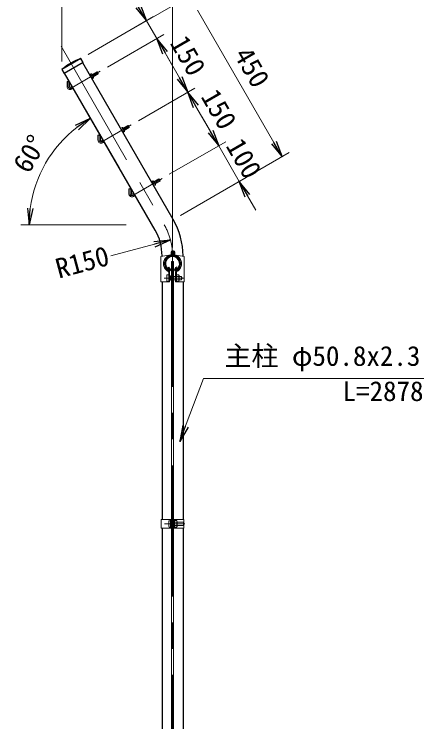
# Model space of a CAD drawing. Units: millimetres, scale not verified. Extents: x -4200 to 4200, y -2970 to 2970.
# Drawn here: x -308 to 686, y 330 to 2046 of the extents above; entities that cross this region are included whole.
import ezdxf
from ezdxf.enums import TextEntityAlignment as Align

# ---------------------------------------------------------------- set-up
doc = ezdxf.new("R2010")
doc.units = ezdxf.units.MM
doc.header["$LTSCALE"] = 10
doc.linetypes.add('USER1', pattern=[50.8, 31.75, -6.35, 6.35, -6.35])
for name, color, linetype, lineweight in [('0-1_D-BMK', 2, 'USER1', 13), ('0-2_D-STR1', 1, 'Continuous', 25), ('0-3_D-STR-DIM', 7, 'Continuous', 13), ('0-A_D-STR3', 3, 'Continuous', 13), ('0-B_D-STR-TXT', 7, 'Continuous', 13)]:
    doc.layers.add(name, color=color, linetype=linetype, lineweight=lineweight)
doc.layers.add('0-4_0', color=7, linetype='Continuous')
doc.styles.add('ＭＳ ゴシック', font='')
doc.styles.get('ＭＳ ゴシック').set_extended_font_data('MS Gothic')

# ---------------------------------------------------------------- blocks, each defined once
blk = doc.blocks.new('_Open')
at = {"layer": '0-4_0'}
blk.add_line((-10, 1.667), (0, 0), dxfattribs=at)
blk.add_lwpolyline([(-10, -1.667), (0, 0), (-10, 0)], dxfattribs=at)

msp = doc.modelspace()

# ---------------------------------------------------------------- linework, layer by layer
at = {"layer": '0-1_D-BMK'}
for p, q in [((-193.57, 1968.01), (56.43, 1535)), ((-169.64, 1866.35), (-98.66, 1907.34)), ((-176.38, 1870.25), (-176.38, 1887.45)), ((-94.64, 1736.45), (-23.66, 1777.43)), ((-101.38, 1740.35), (-101.38, 1757.54)), ((-19.64, 1606.55), (51.34, 1647.53)), ((-26.38, 1610.44), (-26.38, 1627.64)), ((76.53, 1460), (76.53, -920)), ((56.2, 1406), (105.08, 1406)), ((57.25, 810.01), (106.13, 810.01))]:
    msp.add_line(p, q, dxfattribs=at)
for centre, radius, start, end in [((-171.89, 1870.25), 4.5, 180, 300), ((-96.89, 1740.35), 4.5, 180, 300), ((-21.89, 1610.44), 4.5, 180, 300), ((-73.47, 1460), 150, 0, 30)]:
    msp.add_arc(centre, radius, start, end, dxfattribs=at)
at = {"layer": '0-2_D-STR1'}
for p, q in [((-145.53, 1938.01), (-191.6, 1911.41)), ((-140.03, 1928.49), (-186.1, 1901.89)), ((-140.03, 1928.49), (-145.53, 1938.01)), ((78.43, 1547.7), (-141.07, 1927.89)), ((-191.6, 1911.41), (-186.1, 1901.89)), ((34.43, 1522.3), (-185.07, 1902.49)), ((51.13, 1458.67), (51.13, 1460)), ((101.93, 1458.67), (101.93, 1460)), ((66.35, 1431.75), (67.73, 1432.55)), ((69.85, 1425.67), (66.35, 1431.75)), ((71.24, 1426.47), (67.73, 1432.55)), ((81.81, 1426.47), (85.32, 1432.55)), ((83.2, 1425.67), (86.71, 1431.75)), ((86.71, 1431.75), (85.32, 1432.55)), ((51.13, 1397), (51.13, 820.51)), ((101.93, 1397), (101.93, 820.51)), ((51.13, 799.51), (51.13, 170.51)), ((101.93, 799.51), (101.93, 170.51))]:
    msp.add_line(p, q, dxfattribs=at)
for centre, radius, start, end in [((-110.35, 1823.88), 119.43, 107.13052, 132.86948), ((-73.47, 1460), 175.4, 0, 30), ((-73.47, 1460), 124.6, 0, 30), ((76.53, 1441), 19.05, 294.32478, 245.67522), ((76.53, 1441), 17.45, 294.32478, 245.67522), ((69.51, 1425.47), 2, 245.67522, 30), ((69.51, 1425.47), 0.401, 245.67522, 30), ((83.55, 1425.47), 2, 150, 294.32478), ((83.55, 1425.47), 0.401, 150, 294.32478)]:
    msp.add_arc(centre, radius, start, end, dxfattribs=at)
at = {"layer": '0-3_D-STR-DIM'}
for p, q in [((-191.6, 1931.41), (-191.6, 2260)), ((76.53, 1480), (76.53, 2260)), ((-128.21, 1948.01), (134.65, 2099.77)), ((137.33, 2055.13), (322.33, 1734.7)), ((-128.21, 1948.01), (30.72, 2039.77)), ((13.4, 2029.77), (38.4, 1986.47)), ((-81.34, 1917.34), (55.72, 1996.47)), ((-81.34, 1917.34), (55.72, 1996.47)), ((58.4, 1951.83), (78.4, 1917.19)), ((58.4, 1951.83), (93.4, 1891.21)), ((-6.34, 1787.43), (130.72, 1866.57)), ((-6.34, 1787.43), (130.72, 1866.57)), ((133.4, 1821.93), (168.4, 1761.31)), ((-52.26, 1672.47), (-132.15, 1810.83)), ((168.4, 1761.31), (148.4, 1795.95)), ((68.66, 1657.53), (205.72, 1736.66)), ((68.66, 1657.53), (205.72, 1736.66)), ((188.4, 1726.66), (238.4, 1640.06)), ((95.75, 1557.7), (359.65, 1710.06)), ((95.75, 1557.7), (255.72, 1650.06)), ((258.4, 1605.42), (278.4, 1570.78)), ((-36.27, 1535), (-291.39, 1535)), ((-73.47, 1460), (69.49, 1498.31))]:
    msp.add_line(p, q, dxfattribs=at)
msp.add_arc((27.1, 1535), 298.5, 127.68365, 172.31635, dxfattribs=at)
at = {"layer": '0-A_D-STR3'}
for p, q in [((-118.74, 1899.21), (-106.71, 1906.15)), ((-118.44, 1898.69), (-105.89, 1905.93)), ((-106.71, 1906.15), (-103.71, 1900.96)), ((-106.71, 1906.15), (-105.89, 1905.93)), ((-105.89, 1905.93), (-103.49, 1901.78)), ((-124.45, 1899.09), (-120.64, 1901.29)), ((-124.45, 1899.09), (-118.7, 1889.13)), ((-119.2, 1898.8), (-123.01, 1896.6)), ((-116.32, 1893.82), (-120.13, 1891.62)), ((-119.41, 1900.37), (-115.04, 1892.8)), ((-118.7, 1889.13), (-114.89, 1891.33)), ((-116.04, 1894.53), (-103.49, 1901.78)), ((-115.74, 1894.01), (-103.71, 1900.96)), ((-103.49, 1901.78), (-103.71, 1900.96)), ((-179.38, 1870.25), (-179.38, 1882.25)), ((-173.38, 1882.25), (-179.38, 1882.25)), ((-173.38, 1870.43), (-173.38, 1882.25)), ((-171.14, 1868.95), (-167.07, 1871.31)), ((-168.14, 1863.76), (-164.07, 1866.11)), ((-49.45, 1769.19), (-45.64, 1771.39)), ((-49.45, 1769.19), (-43.7, 1759.23)), ((-44.2, 1768.9), (-48.01, 1766.7)), ((-44.41, 1770.47), (-40.04, 1762.9)), ((-43.74, 1769.3), (-31.71, 1776.25)), ((-43.44, 1768.78), (-30.89, 1776.03)), ((-41.04, 1764.63), (-28.49, 1771.87)), ((-40.74, 1764.11), (-28.71, 1771.05)), ((-31.71, 1776.25), (-28.71, 1771.05)), ((-31.71, 1776.25), (-30.89, 1776.03)), ((-30.89, 1776.03), (-28.49, 1771.87)), ((-28.49, 1771.87), (-28.71, 1771.05)), ((-104.38, 1740.35), (-104.38, 1752.35)), ((-98.38, 1752.35), (-104.38, 1752.35)), ((-98.38, 1740.53), (-98.38, 1752.35)), ((-41.32, 1763.92), (-45.13, 1761.72)), ((-43.7, 1759.23), (-39.89, 1761.43)), ((-96.14, 1739.05), (-92.07, 1741.4)), ((-93.14, 1733.85), (-89.07, 1736.21)), ((25.55, 1639.28), (29.36, 1641.48)), ((25.55, 1639.28), (31.3, 1629.32)), ((30.8, 1638.99), (26.99, 1636.79)), ((33.68, 1634.01), (29.87, 1631.81)), ((30.59, 1640.56), (34.96, 1632.99)), ((31.26, 1639.4), (43.29, 1646.35)), ((31.3, 1629.32), (35.11, 1631.52)), ((31.56, 1638.88), (44.11, 1646.13)), ((33.96, 1634.72), (46.51, 1641.97)), ((34.26, 1634.2), (46.29, 1641.15)), ((43.29, 1646.35), (46.29, 1641.15)), ((43.29, 1646.35), (44.11, 1646.13)), ((44.11, 1646.13), (46.51, 1641.97)), ((46.51, 1641.97), (46.29, 1641.15)), ((-29.38, 1610.44), (-29.38, 1622.44)), ((-23.38, 1622.44), (-29.38, 1622.44)), ((-23.38, 1610.63), (-23.38, 1622.44)), ((-21.14, 1609.15), (-17.07, 1611.5)), ((-18.14, 1603.95), (-14.07, 1606.3)), ((47.98, 1458.09), (72.42, 1462.61)), ((73.23, 1463.59), (73.23, 1469)), ((75.53, 1463.59), (75.53, 1469)), ((76.53, 1472.3), (78.83, 1472.3)), ((76.53, 1470), (78.83, 1470)), ((77.53, 1463.59), (77.53, 1468.5)), ((77.53, 1468.5), (79.83, 1468.5)), ((79.83, 1463.59), (79.83, 1469)), ((79.83, 1463.59), (82.13, 1463.59)), ((105.08, 1458.09), (80.64, 1462.61)), ((82.13, 1463.59), (82.13, 1469)), ((47.98, 1397), (47.98, 1458.09)), ((74.28, 1446), (74.28, -461)), ((74.28, 1446), (78.78, 1446)), ((78.78, 1446), (78.78, -461)), ((105.08, 1397), (105.08, 1458.09)), ((62.43, 1399.5), (62.43, 1412.5)), ((67.23, 1397), (67.23, 1419.83)), ((69.53, 1397), (69.53, 1419.83)), ((71.23, 1411.32), (69.53, 1411.32)), ((71.23, 1400.68), (71.23, 1411.32)), ((71.23, 1410), (74.28, 1410)), ((78.78, 1410), (83.53, 1410)), ((83.53, 1397), (83.53, 1419.83)), ((85.83, 1397), (85.83, 1419.83)), ((91.33, 1414.1), (85.83, 1414.1)), ((91.33, 1410.05), (85.83, 1410.05)), ((92.33, 1400.08), (92.33, 1412.04)), ((92.33, 1410), (98.23, 1410)), ((98.23, 1402), (98.23, 1410)), ((47.98, 1397), (69.53, 1397)), ((71.23, 1400.68), (69.53, 1400.68)), ((71.23, 1402), (74.28, 1402)), ((78.78, 1402), (83.53, 1402)), ((83.53, 1397), (105.08, 1397)), ((91.33, 1401.95), (85.83, 1401.95)), ((91.33, 1397.9), (85.83, 1397.9)), ((92.33, 1402), (98.23, 1402)), ((48.83, 820.51), (74.28, 820.51)), ((67.18, 816.51), (67.18, 803.51)), ((71.98, 820.51), (71.98, 799.51)), ((71.98, 818.01), (71.98, 802.01)), ((71.98, 816.21), (71.98, 803.81)), ((78.78, 820.51), (104.23, 820.51)), ((81.08, 820.51), (81.08, 799.51)), ((86.58, 818.11), (81.08, 818.11)), ((81.08, 818.11), (81.08, 801.91)), ((81.08, 816.21), (81.08, 803.81)), ((86.58, 814.06), (81.08, 814.06)), ((87.58, 815.92), (87.58, 803.97)), ((87.58, 814.01), (102.98, 814.01)), ((102.98, 814.01), (102.98, 806.01)), ((104.23, 820.51), (104.23, 799.51)), ((78.78, 799.51), (104.23, 799.51)), ((86.58, 805.96), (81.08, 805.96)), ((86.58, 801.91), (81.08, 801.91)), ((87.58, 806.01), (102.98, 806.01))]:
    msp.add_line(p, q, dxfattribs=at)
msp.add_lwpolyline([(48.83, 820.51), (48.83, 799.51), (74.28, 799.51)], dxfattribs=at)
for centre, radius, start, end in [((-121.15, 1899.33), 2.02, 344.67516, 75.32484), ((-123.47, 1893.02), 7.19, 6.42363, 53.57637), ((-116.83, 1891.87), 2.02, 344.56354, 75.43646), ((-171.89, 1870.25), 7.5, 180, 300), ((-171.89, 1870.25), 1.5, 173, 300), ((-46.15, 1769.43), 2.02, 344.67516, 75.32484), ((-48.47, 1763.11), 7.19, 6.42363, 53.57637), ((-41.83, 1761.96), 2.02, 344.56354, 75.43646), ((-96.89, 1740.35), 7.5, 180, 300), ((-96.89, 1740.35), 1.5, 173, 300), ((28.85, 1639.53), 2.02, 344.67516, 75.32484), ((26.53, 1633.21), 7.19, 6.42363, 53.57637), ((33.17, 1632.06), 2.02, 344.56354, 75.43646), ((-21.89, 1610.44), 7.5, 180, 300), ((-21.89, 1610.44), 1.5, 173, 300), ((76.53, 1441), 22, 100.77522, 241.9116), ((76.53, 1441), 19.7, 100.77522, 241.9116), ((72.23, 1463.59), 1, 280.77522, 0), ((72.23, 1463.59), 3.3, 280.77522, 0), ((76.53, 1469), 3.3, 90, 180), ((76.53, 1469), 1, 90, 180), ((80.83, 1463.59), 3.3, 180, 259.22478), ((78.83, 1469), 3.3, 0, 90), ((78.83, 1469), 1, 0, 90), ((80.83, 1463.59), 1, 180, 259.22478), ((76.53, 1441), 19.7, 298.0884, 79.22478), ((76.53, 1441), 22, 298.0884, 79.22478), ((65.23, 1419.83), 2, 0, 61.9116), ((65.23, 1419.83), 4.3, 0, 61.9116), ((87.83, 1419.83), 4.3, 118.0884, 180), ((87.83, 1419.83), 2, 118.0884, 180), ((89.78, 1412.07), 2.55, 307.42505, 52.57495), ((83.63, 1406), 8.7, 332.26063, 27.73937), ((90.73, 1406), 8.5, 331.92751, 28.07249), ((89.79, 1399.92), 2.54, 307.21089, 52.78911), ((85.04, 816.08), 2.54, 307.21089, 52.78911), ((78.88, 810.01), 8.7, 332.26063, 27.73937), ((95.48, 810.01), 8.5, 331.92751, 28.07249), ((85.03, 803.93), 2.55, 307.42505, 52.57495)]:
    msp.add_arc(centre, radius, start, end, dxfattribs=at)
for centre, start_param, end_param in [((67.23, 1412.5), 1.5707963, 3.1415927), ((67.23, 1399.5), 3.1415927, 4.712389), ((71.98, 816.51), 1.5707963, 3.1415927), ((71.98, 803.51), 3.1415927, 4.712389)]:
    msp.add_ellipse(centre, major_axis=(4.8, 0), ratio=0.3125, start_param=start_param, end_param=end_param, dxfattribs=at)
at = {"layer": '0-B_D-STR-TXT'}
msp.add_lwpolyline([(685.98, 1162.83), (151.3, 1162.83), (94.61, 1011.48)], dxfattribs=at)

# ---------------------------------------------------------------- block references
at = {"layer": '0-3_D-STR-DIM', "xscale": 4, "yscale": 4}
for p, rotation in [((13.4, 2029.77), 300), ((38.4, 1986.47), 120), ((38.4, 1986.47), 120), ((113.4, 1856.57), 300), ((113.4, 1856.57), 120), ((-122.15, 1793.51), 33.84183), ((188.4, 1726.66), 300), ((188.4, 1726.66), 300), ((342.33, 1700.06), 300), ((238.4, 1640.06), 120), ((-271.39, 1535), 266.15817), ((71.42, 1498.82), 15)]:
    msp.add_blockref('_Open', p, dxfattribs=dict(at, rotation=rotation))
at = {"layer": '0-B_D-STR-TXT', "xscale": 4, "yscale": 4, "rotation": 249.46512}
msp.add_blockref('_Open', (93.91, 1009.61), dxfattribs=at)

# ---------------------------------------------------------------- texts
at = {"layer": '0-3_D-STR-DIM', "style": 'ＭＳ ゴシック'}
for s, rotation, p in [('150', 300, (56.42, 1968.76)), ('450', 300, (211.42, 1940.29)), ('150', 300, (131.42, 1838.85)), ('60°', 60, (-259.27, 1649.47)), ('100', 300, (191.93, 1719.49)), ('R150', 15, (-195.66, 1390.77))]:
    msp.add_text(s, height=48.09, rotation=rotation, dxfattribs=at).set_placement(p, align=Align.BOTTOM_LEFT)
at = {"layer": '0-B_D-STR-TXT', "style": 'ＭＳ ゴシック'}
for s, p in [('主柱 φ50.8x2.3', (202.22, 1178.84)), ('L=2878', (488.91, 1093.5))]:
    msp.add_text(s, height=48.09, dxfattribs=at).set_placement(p, align=Align.BOTTOM_LEFT)

doc.saveas('drawing.dxf')
